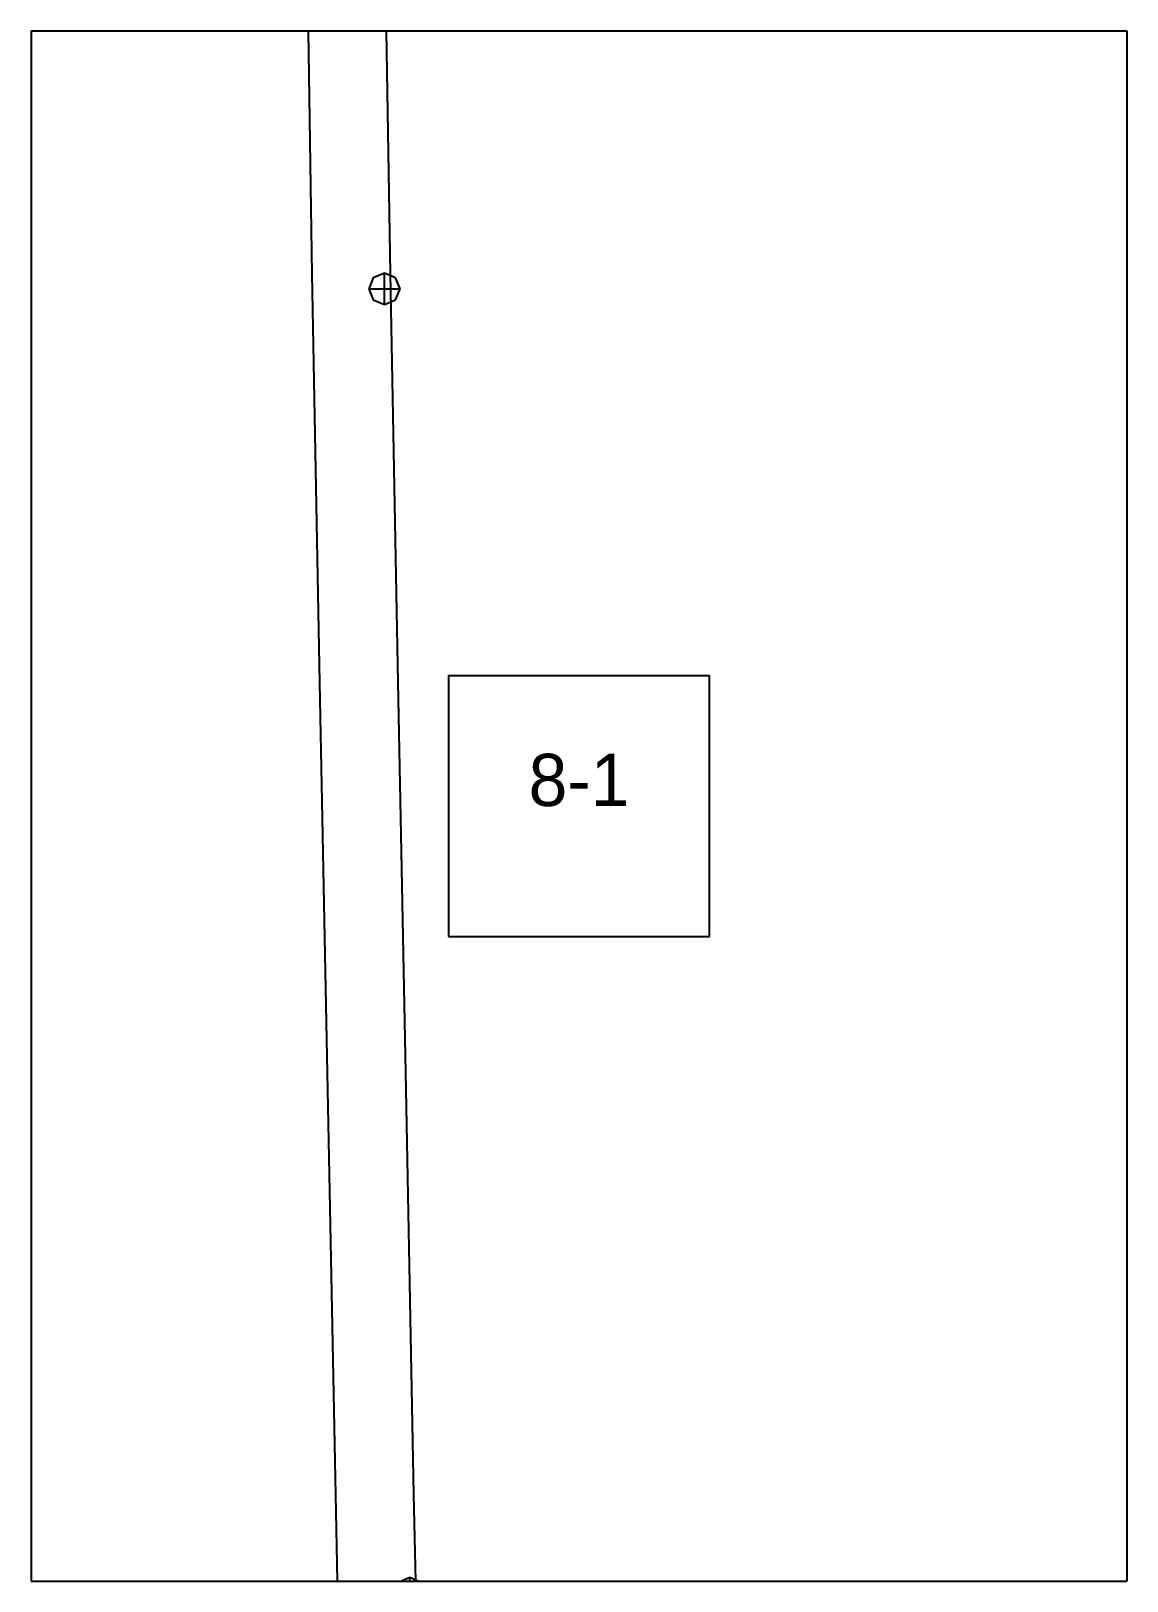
# Paper-space layout 'Plan 8-1' of a CAD drawing. Header units: metres, sheet in millimetres. Extents: x 0 to 210, y 0 to 297.
# The model-space entities are those that its viewports show. They can reach past a viewport. Long polylines and large blocks are cut down to what shows.
import ezdxf
from ezdxf.enums import TextEntityAlignment as Align

# ---------------------------------------------------------------- set-up
doc = ezdxf.new("R2010")
doc.units = ezdxf.units.M
for name, color, linetype in [('default', 7, 'Continuous'), ('TEXTLAYER', 7, 'Continuous'), ('VIEWPORTS', 7, 'Continuous')]:
    doc.layers.add(name, color=color, linetype=linetype)

msp = doc.modelspace()

# ---------------------------------------------------------------- linework, layer by layer
at = {"color": 9}
for p, q in [((0, -1782), (0, -2079)), ((210, -1782), (210, -2079)), ((210, -1782), (210, -2079)), ((0, -2079), (210, -2079)), ((0, -2079), (210, -2079)), ((0, -2079), (0, -2376)), ((210, -2079), (420, -2079)), ((210, -2079), (210, -2376)), ((210, -2079), (420, -2079)), ((210, -2079), (210, -2376)), ((80, -2202.5), (130, -2202.5)), ((80, -2202.5), (80, -2252.5)), ((130, -2252.5), (130, -2202.5)), ((80, -2252.5), (130, -2252.5)), ((0, -2376), (210, -2376)), ((0, -2376), (210, -2376)), ((0, -2376), (0, -2673)), ((210, -2376), (420, -2376)), ((210, -2376), (210, -2673)), ((210, -2376), (420, -2376)), ((210, -2376), (210, -2673))]:
    msp.add_line(p, q, dxfattribs=at)
at = {"layer": 'default', "color": 7, "linetype": 'Continuous'}
for p, q in [((53.86, -2125.61), (52.66, -2047.34)), ((68.86, -2125.49), (67.66, -2047.22)), ((55.36, -2203.89), (53.86, -2125.61)), ((65.59, -2126.27), (64.71, -2128.39)), ((67.71, -2125.39), (65.59, -2126.27)), ((69.84, -2126.27), (67.71, -2125.39)), ((67.71, -2131.39), (67.71, -2125.39)), ((70.36, -2203.76), (68.86, -2125.49)), ((70.71, -2128.39), (69.84, -2126.27)), ((64.71, -2128.39), (65.59, -2130.51)), ((64.71, -2128.39), (70.71, -2128.39)), ((69.84, -2130.51), (70.71, -2128.39)), ((65.59, -2130.51), (67.71, -2131.39)), ((67.71, -2131.39), (69.84, -2130.51)), ((56.87, -2281.93), (55.36, -2203.89)), ((71.87, -2281.8), (70.36, -2203.76)), ((58.39, -2359.48), (56.87, -2281.93)), ((73.38, -2359.35), (71.87, -2281.8)), ((59.89, -2436.26), (58.39, -2359.48)), ((74.89, -2436.13), (73.38, -2359.35)), ((72.56, -2375.34), (70.44, -2376.22)), ((74.68, -2376.22), (72.56, -2375.34)), ((72.56, -2381.34), (72.56, -2375.34)), ((70.44, -2376.22), (69.56, -2378.34)), ((75.56, -2378.34), (74.68, -2376.22))]:
    msp.add_line(p, q, dxfattribs=at)

# ---------------------------------------------------------------- texts
at = {"layer": 'TEXTLAYER', "color": 1}
msp.add_text('8-1', height=10, dxfattribs=at).set_placement((105, -2227.5), align=Align.CENTER)

psp = doc.layouts.new('Plan 8-1')

# ---------------------------------------------------------------- viewports
at = {"layer": 'VIEWPORTS'}
psp.add_viewport(center=(105, 148.5), size=(210, 297), view_center_point=(105, -2227.5), view_height=297, dxfattribs=at)

doc.saveas('drawing.dxf')
